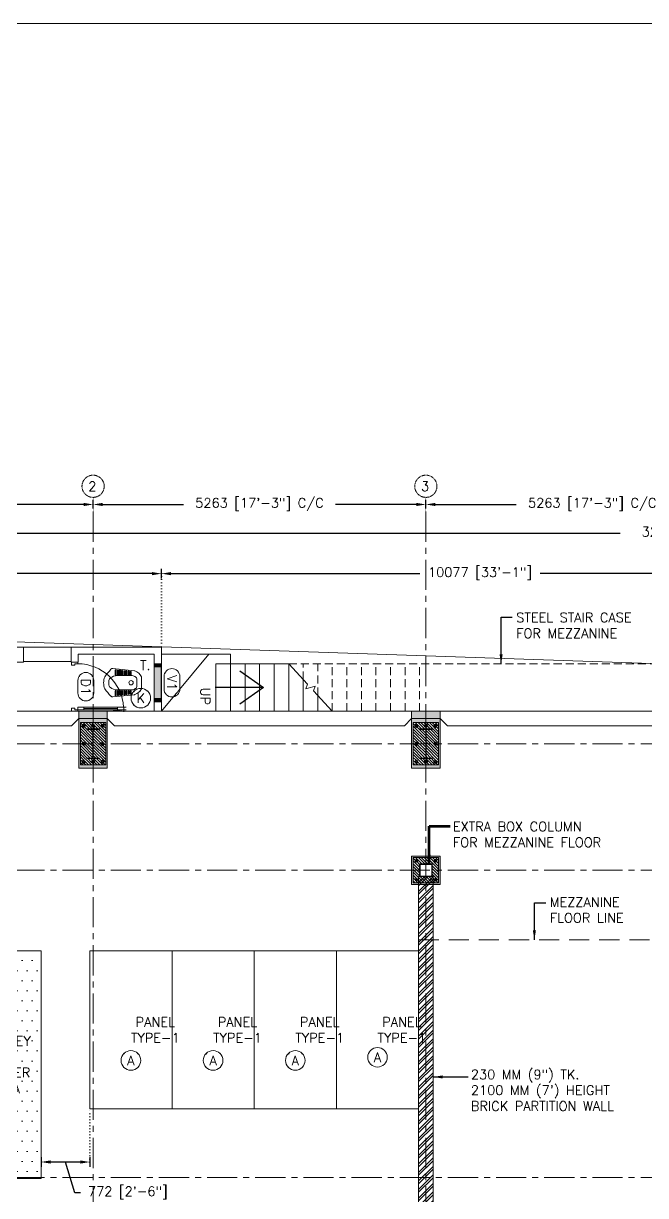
# Model space of a CAD drawing. Header units: millimetres. Extents: x 5227 to 261376, y 53707 to 123566.
# Drawn here: x 60586 to 70425, y 105029 to 123566 of the extents above; entities that cross this region are included whole.
import ezdxf

# ---------------------------------------------------------------- set-up
doc = ezdxf.new("R2010")
doc.units = ezdxf.units.MM
doc.header["$PDMODE"] = 35
doc.header["$PDSIZE"] = -10
for name, pattern in [('CENTERX2', [101.6, 63.5, -12.7, 12.7, -12.7]), ('DOT', [6.35, 0, -6.35]), ('HIDDEN', [9.525, 6.35, -3.175])]:
    doc.linetypes.add(name, pattern=pattern)
doc.layers.get('0').update_dxf_attribs({"lineweight": 0})
doc.layers.get('Defpoints').update_dxf_attribs({"lineweight": 0})
for name, color, linetype, lineweight in [('NETMANH', 44, 'Continuous', 0), ('PV_COLUMN_LINE', 4, 'Continuous', 0), ('PV_DIMENTION_MAIN_ROMAND', 7, 'Continuous', 0), ('PV_DIMENTION_SECOND_ROMANS', 7, 'Continuous', 0), ('PV_DOTED LINE', 252, 'DOT', 0), ('PV_EXTRA_LINE', 252, 'Continuous', 0), ('PV_GRID MARKING', 252, 'Continuous', 0), ('PV_MARKING_ARROW', 7, 'Continuous', 0), ('PV_MASONRY', 10, 'Continuous', 0), ('PV_SLAB_LINE', 30, 'Continuous', 0), ('PV_STEEL LINE', 7, 'Continuous', 0), ('PV_STEEL_BOX&PIPE_SECTION', 6, 'Continuous', 0), ('PV_STEEL_I SECTION', 5, 'Continuous', 0), ('PV_STEEL_PLATE', 4, 'Continuous', 0), ('PV_TEXT_ROMAND', 1, 'Continuous', 0), ('PV_TEXT_ROMANS', 7, 'Continuous', 0)]:
    doc.layers.add(name, color=color, linetype=linetype, lineweight=lineweight)
doc.layers.add('PV_GRID_LINE', color=252, linetype='CENTERX2', lineweight=0, transparency=0.5)
doc.layers.add('PV_HATCH', color=252, linetype='Continuous', lineweight=0, transparency=0.5)
doc.styles.add('PV_ROMAND', font='romand.shx')
doc.styles.add('PV_ROMANS', font='romans.shx')
doc.dimstyles.new('PV_1-75_MM', dxfattribs={"dimscale": 75, "dimtxt": 2, "dimasz": 2, "dimexe": 1, "dimexo": 0.625, "dimtad": 0, "dimdec": 0, "dimdsep": 46, "dimtxsty": 'PV_ROMAND', "dimcen": 2.5, "dimadec": 0, "dimazin": 0, "dimtfac": 1, "dimtdec": 0, "dimtmove": 1, "dimatfit": 2, "dimfxl": 1, "dimfxlon": 1, "dimarcsym": 0})
doc.dimstyles.new('PV_1-75_MM_FOOT', dxfattribs={"dimscale": 75, "dimtxt": 2, "dimasz": 2, "dimexe": 1, "dimexo": 0.625, "dimtad": 0, "dimdec": 0, "dimdsep": 46, "dimtxsty": 'PV_ROMAND', "dimcen": 2.5, "dimadec": 0, "dimazin": 0, "dimtfac": 1, "dimtdec": 0, "dimtmove": 1, "dimatfit": 2, "dimfxl": 1, "dimfxlon": 1, "dimarcsym": 0})
pattern_1 = [(0, (-125.03, 0), (100, 100), [30, -70]), (0, (-125.03, 5), (100, 100), [30, -70]), (0, (-120.03, 15), (100, 100), [20, -80]), (0, (-115.03, 25), (100, 100), [15, -85]), (0, (-115.03, 35), (100, 100), [10, -90]), (0, (-140.03, 45), (100, 100), [5, -25, 5, -65]), (0, (-125.03, 50), (100, 100), [5, -40, 15, -40]), (0, (-105.03, 55), (100, 100), [5, -5, 5, -85]), (0, (-110.03, 60), (100, 100), [5, -95]), (0, (-115.03, 70), (100, 100), [15, -85]), (0, (-115.03, 80), (100, 100), [20, -80]), (0, (-120.03, 90), (100, 100), [25, -30, 5, -40]), (90, (-160.03, 30), (-100, 100), [5, -10, 25, -60]), (90, (-155.03, 40), (-100, 100), [5, -5, 15, -75]), (90, (-150.03, 80), (-100, 100), [10, -90]), (90, (-145.03, 40), (-100, 100), [20, -30, 5, -45]), (90, (-140.03, 95), (-100, 100), [5, -95]), (90, (-135.03, 45), (-100, 100), [15, -85]), (90, (-125.03, 50), (-100, 100), [10, -90]), (90, (-115.03, 50), (-100, 100), [5, -15, 15, -65]), (90, (-110.03, 55), (-100, 100), [5, -95]), (90, (-105.03, 35), (-100, 100), [14, -86]), (90, (-100.03, 15), (-100, 100), [10, -90]), (90, (-90.03, 55), (-100, 100), [5, -95]), (90, (-80.03, 50), (-100, 100), [15, -85]), (90, (-70.03, 50), (-100, 100), [15, -85]), (45, (-85.03, 10), (1e-14, 100), [7.071, -7.071, 7.071, -120.208356]), (45, (-105.03, 35), (1e-14, 100), [14.142, -127.279356]), (45, (-145.03, 85), (1e-14, 100), [14.142, -127.279356]), (45, (-125.03, 60), (1e-14, 100), [14.142, -127.279356]), (45, (-120.03, 40), (1e-14, 100), [14.142, -127.279356]), (45, (-90.03, 20), (1e-14, 100), [14.142, -127.279356]), (45, (-100.03, 25), (1e-14, 100), [21.2132, -120.208156]), (45, (-130.03, 70), (1e-14, 100), [7.071, -134.350356]), (45, (-135.03, 80), (1e-14, 100), [7.071, -134.350356]), (45, (-95.03, 80), (1e-14, 100), [7.071, -134.350356]), (45, (-135.03, 30), (1e-14, 100), [7.071, -134.350356]), (45, (-80.03, 65), (1e-14, 100), [7.071, -134.350356]), (45, (-115.03, 55), (1e-14, 100), [7.071, -134.350356]), (45, (-105.03, 65), (1e-14, 100), [7.071, -134.350356]), (135, (-110.03, 45), (-100, 1e-14), [7.071, -7.071, 21.2132, -106.066156]), (135, (-95.03, 45), (-100, 1e-14), [7.071, -134.350356]), (135, (-95.03, 10), (-100, 1e-14), [7.071, -134.350356]), (135, (-115.03, 35), (-100, 1e-14), [7.071, -134.350356]), (135, (-100.03, 55), (-100, 1e-14), [7.071, -134.350356]), (135, (-125.03, 30), (-100, 1e-14), [7.071, -134.350356]), (135, (-85.03, 30), (-100, 1e-14), [7.071, -134.350356]), (135, (-155.03, 0), (-100, 1e-14), [7.071, -134.350356]), (135, (-150.03, 5), (-100, 1e-14), [14.142, -127.279356]), (135, (-145.03, 10), (-100, 1e-14), [14.142, -127.279356]), (135, (-135.03, 10), (-100, 1e-14), [14.142, -127.279356]), (135, (-130.03, 20), (-100, 1e-14), [14.142, -127.279356]), (135, (-90.03, 60), (-100, 1e-14), [14.142, -127.279356]), (135, (-70.03, 10), (-100, 1e-14), [14.142, -127.279356]), (135, (-65.03, 90), (-100, 1e-14), [14.142, -127.279356]), (135, (-65.03, 80), (-100, 1e-14), [14.142, -127.279356]), (135, (-75.03, 75), (-100, 1e-14), [14.142, -127.279356]), (135, (-145.03, 75), (-100, 1e-14), [21.2132, -120.208156]), (135, (-80.03, 65), (-100, 1e-14), [21.2132, -120.208156]), (26.565051, (-135.033, 95), (100, 4e-08), [11.18, -212.426798]), (26.565051, (-135.033, 45), (100, 4e-08), [11.18, -212.426798]), (26.565051, (-125.033, 75), (100, 4e-08), [11.18, -212.426798]), (26.565051, (-95.033, 5), (100, 4e-08), [11.18, -212.426798]), (26.565051, (-100.033, 15), (100, 4e-08), [11.18, -212.426798]), (26.565051, (-130.033, 35), (100, 4e-08), [11.18, -212.426798]), (26.565051, (-130.033, 85), (100, 4e-08), [11.18, -212.426798]), (26.565051, (-100.033, 55), (100, 4e-08), [22.36, -201.246798]), (63.434949, (-100.033, 70), (5e-09, 100), [11.18, -212.426798]), (63.434949, (-85.033, 40), (5e-09, 100), [11.18, -212.426798]), (63.434949, (-135.033, 60), (5e-09, 100), [11.18, -212.426798]), (63.434949, (-155.033, 65), (5e-09, 100), [11.18, -212.426798]), (63.434949, (-95.033, 45), (5e-09, 100), [11.18, -212.426798]), (63.434949, (-105.033, 45), (5e-09, 100), [11.18, -212.426798]), (63.434949, (-145.033, 60), (5e-09, 100), [22.36, -201.246798]), (63.434949, (-70.033, 25), (5e-09, 100), [22.36, -201.246798]), (63.434949, (-80.033, 30), (5e-09, 100), [22.36, -201.246798]), (116.565051, (-160.033, 15), (-4e-08, 100), [11.18, -212.426798]), (116.565051, (-160.033, 70), (-4e-08, 100), [11.18, -212.426798]), (116.565051, (-140.033, 0), (-4e-08, 100), [11.18, -212.426798]), (116.565051, (-150.033, 90), (-4e-08, 100), [11.18, -212.426798]), (116.565051, (-140.033, 30), (-4e-08, 100), [11.18, -212.426798]), (116.565051, (-120.033, 40), (-4e-08, 100), [11.18, -212.426798]), (116.565051, (-110.033, 60), (-4e-08, 100), [11.18, -212.426798]), (116.565051, (-155.033, 20), (3.2e-05, 100.000016), [11.18, -212.426798]), (116.565051, (-130.033, 35), (-4e-08, 100), [11.18, -212.426798]), (116.565051, (-100.033, 25), (-4e-08, 100), [11.18, -212.426798]), (116.565051, (-90.033, 35), (-4e-08, 100), [11.18, -212.426798]), (116.565051, (-70.033, 65), (-4e-08, 100), [11.18, -212.426798]), (116.565051, (-145.033, 95), (-4e-08, 100), [11.18, -212.426798]), (116.565051, (-160.033, 90), (-4e-08, 100), [22.36, -201.246798]), (116.565051, (-145.033, 20), (-4e-08, 100), [22.36, -201.246798]), (153.434949, (-160.033, 5), (-100, 5e-09), [11.18, -212.426798]), (153.434949, (-75.033, 0), (-100, 5e-09), [11.18, -212.426798]), (153.434949, (-80.033, 50), (-100, 5e-09), [11.18, -212.426798]), (153.434949, (-120.033, 15), (-100, 5e-09), [11.18, -212.426798]), (153.434949, (-125.033, 5), (-100, 5e-09), [11.18, -212.426798]), (153.434949, (-115.033, 25), (-100, 5e-09), [11.18, -212.426798]), (153.434949, (-85.033, 85), (-100, 5e-09), [11.18, -212.426798]), (153.434949, (-75.033, 90), (-100, 5e-09), [22.36, -201.246798])]

# ---------------------------------------------------------------- blocks, each defined once
blk = doc.blocks.new('PANEL TYPE-1 BLOCK')
at = {"color": 252}
blk.add_lwpolyline([(142191, 110236), (143491, 110236), (143491, 112736), (142191, 112736)], close=True, dxfattribs=at)
at = {"layer": 'PV_TEXT_ROMANS', "insert": (142841, 111686), "char_height": 150, "attachment_point": 1, "style": 'PV_ROMANS'}
blk.add_mtext('\\pxr0.05385,qc;PANEL \\PTYPE-1', dxfattribs=at)
blk = doc.blocks.new('*U750')
at = {"color": 7}
blk.add_circle((0, 234), 234, dxfattribs=at)
at = {"layer": 'PV_EXTRA_LINE', "linetype": 'CENTERX2', "ltscale": 10}
blk.add_line((0, -300), (0, -33709), dxfattribs=at)
at = {"layer": 'PV_GRID MARKING', "color": 7, "const_width": 10}
blk.add_lwpolyline([(0, 0), (0, -300)], dxfattribs=at)
at = {"layer": 'PV_TEXT_ROMANS', "color": 7, "style": 'PV_ROMANS'}
blk.add_attdef('1', (-101, 132), '', height=200, dxfattribs=at)
blk = doc.blocks.new('*U751')
at = {"color": 7}
blk.add_circle((0, 234), 234, dxfattribs=at)
at = {"layer": 'PV_EXTRA_LINE', "linetype": 'CENTERX2', "ltscale": 10}
blk.add_line((0, -300), (0, -33709), dxfattribs=at)
at = {"layer": 'PV_GRID MARKING', "color": 7, "const_width": 10}
blk.add_lwpolyline([(0, 0), (0, -300)], dxfattribs=at)
at = {"layer": 'PV_TEXT_ROMANS', "color": 7, "style": 'PV_ROMANS'}
blk.add_attdef('1', (-101, 132), '', height=200, dxfattribs=at)
blk = doc.blocks.new('*U322')
at = {"layer": 'PV_EXTRA_LINE', "linetype": 'CENTERX2', "ltscale": 10}
blk.add_line((0, -300), (0, -47023), dxfattribs=at)
at = {"layer": 'PV_TEXT_ROMANS', "color": 7, "style": 'PV_ROMANS'}
blk.add_attdef('1', (-80, 132), '', height=200, dxfattribs=at)
blk = doc.blocks.new('*D779')
at = {"layer": 'Defpoints', "color": 0, "transparency": 16777216}
for p in [(61687, 115958), (56424, 115846), (61687, 115846)]:
    blk.add_point(p, dxfattribs=at)
at = {"layer": 'PV_DIMENTION_SECOND_ROMANS', "color": 0, "lineweight": -2, "transparency": 16777216}
for p, q in [((56424, 115892), (56424, 116033)), ((56574, 115958), (57855, 115958)), ((61537, 115958), (60256, 115958)), ((61687, 115892), (61687, 116033))]:
    blk.add_line(p, q, dxfattribs=at)
at = {"layer": 'PV_DIMENTION_SECOND_ROMANS', "color": 0, "transparency": 16777216}
for points in [[(56574, 115983), (56574, 115933), (56424, 115958)], [(61537, 115933), (61537, 115983), (61687, 115958)]]:
    blk.add_solid(points, dxfattribs=at)
at = {"layer": 'PV_DIMENTION_SECOND_ROMANS', "color": 0, "transparency": 16777216, "insert": (59055, 115958), "char_height": 150, "attachment_point": 5, "style": 'PV_ROMAND'}
blk.add_mtext('5263 [17\'-3"] C/C', dxfattribs=at)
blk = doc.blocks.new('*D780')
at = {"layer": 'Defpoints', "color": 0, "transparency": 16777216}
for p in [(66950, 115958), (61687, 115846), (66950, 115846)]:
    blk.add_point(p, dxfattribs=at)
at = {"layer": 'PV_DIMENTION_SECOND_ROMANS', "color": 0, "lineweight": -2, "transparency": 16777216}
for p, q in [((61687, 115892), (61687, 116033)), ((61837, 115958), (63118, 115958)), ((66800, 115958), (65519, 115958)), ((66950, 115892), (66950, 116033))]:
    blk.add_line(p, q, dxfattribs=at)
at = {"layer": 'PV_DIMENTION_SECOND_ROMANS', "color": 0, "transparency": 16777216}
for points in [[(61837, 115983), (61837, 115933), (61687, 115958)], [(66800, 115933), (66800, 115983), (66950, 115958)]]:
    blk.add_solid(points, dxfattribs=at)
at = {"layer": 'PV_DIMENTION_SECOND_ROMANS', "color": 0, "transparency": 16777216, "insert": (64319, 115958), "char_height": 150, "attachment_point": 5, "style": 'PV_ROMAND'}
blk.add_mtext('5263 [17\'-3"] C/C', dxfattribs=at)
blk = doc.blocks.new('*D781')
at = {"layer": 'Defpoints', "color": 0, "transparency": 16777216}
for p in [(72214, 115958), (66950, 115846), (72214, 115846)]:
    blk.add_point(p, dxfattribs=at)
at = {"layer": 'PV_DIMENTION_SECOND_ROMANS', "color": 0, "lineweight": -2, "transparency": 16777216}
for p, q in [((66950, 115892), (66950, 116033)), ((67100, 115958), (68381, 115958)), ((72064, 115958), (70782, 115958)), ((72214, 115892), (72214, 116033))]:
    blk.add_line(p, q, dxfattribs=at)
at = {"layer": 'PV_DIMENTION_SECOND_ROMANS', "color": 0, "transparency": 16777216}
for points in [[(67100, 115983), (67100, 115933), (66950, 115958)], [(72064, 115933), (72064, 115983), (72214, 115958)]]:
    blk.add_solid(points, dxfattribs=at)
at = {"layer": 'PV_DIMENTION_SECOND_ROMANS', "color": 0, "transparency": 16777216, "insert": (69582, 115958), "char_height": 150, "attachment_point": 5, "style": 'PV_ROMAND'}
blk.add_mtext('5263 [17\'-3"] C/C', dxfattribs=at)
blk = doc.blocks.new('*D785')
at = {"layer": 'Defpoints', "color": 0, "transparency": 16777216}
for p in [(62769, 114864), (56064, 113704), (62769, 113704)]:
    blk.add_point(p, dxfattribs=at)
at = {"layer": 'PV_DIMENTION_SECOND_ROMANS', "color": 0, "lineweight": -2, "transparency": 16777216}
for p, q in [((56064, 114789), (56064, 114939)), ((62769, 114789), (62769, 114939)), ((56214, 114864), (58666, 114864)), ((62619, 114864), (60167, 114864))]:
    blk.add_line(p, q, dxfattribs=at)
at = {"layer": 'PV_DIMENTION_SECOND_ROMANS', "color": 0, "transparency": 16777216}
for points in [[(56214, 114889), (56214, 114839), (56064, 114864)], [(62619, 114839), (62619, 114889), (62769, 114864)]]:
    blk.add_solid(points, dxfattribs=at)
at = {"layer": 'PV_DIMENTION_SECOND_ROMANS', "color": 0, "transparency": 16777216, "insert": (59416, 114864), "char_height": 150, "attachment_point": 5, "style": 'PV_ROMAND'}
blk.add_mtext("6705 [22']\\PTOILET AREA", dxfattribs=at)
blk = doc.blocks.new('*D786')
at = {"layer": 'Defpoints', "color": 0, "transparency": 16777216}
for p in [(72845, 114864), (62769, 113704), (72845, 112689)]:
    blk.add_point(p, dxfattribs=at)
at = {"layer": 'PV_DIMENTION_SECOND_ROMANS', "color": 0, "lineweight": -2, "transparency": 16777216}
for p, q in [((62769, 114789), (62769, 114939)), ((72845, 114789), (72845, 114939)), ((62919, 114864), (66856, 114864)), ((72695, 114864), (68757, 114864))]:
    blk.add_line(p, q, dxfattribs=at)
at = {"layer": 'PV_DIMENTION_SECOND_ROMANS', "color": 0, "transparency": 16777216}
for points in [[(62919, 114889), (62919, 114839), (62769, 114864)], [(72695, 114839), (72695, 114889), (72845, 114864)]]:
    blk.add_solid(points, dxfattribs=at)
at = {"layer": 'PV_DIMENTION_SECOND_ROMANS', "color": 0, "transparency": 16777216, "insert": (67807, 114864), "char_height": 150, "attachment_point": 5, "style": 'PV_ROMAND'}
blk.add_mtext('10077 [33\'-1"]', dxfattribs=at)
blk = doc.blocks.new('*D788')
at = {"layer": 'Defpoints', "color": 0, "transparency": 16777216}
for p in [(88364, 115502), (56064, 112689), (88364, 112689)]:
    blk.add_point(p, dxfattribs=at)
at = {"layer": 'PV_DIMENTION_SECOND_ROMANS', "color": 0, "lineweight": -2, "transparency": 16777216}
for p, q in [((56064, 115427), (56064, 115577)), ((56214, 115502), (70024, 115502)), ((88214, 115502), (74403, 115502)), ((88364, 115427), (88364, 115577))]:
    blk.add_line(p, q, dxfattribs=at)
at = {"layer": 'PV_DIMENTION_SECOND_ROMANS', "color": 0, "transparency": 16777216}
for points in [[(56214, 115527), (56214, 115477), (56064, 115502)], [(88214, 115477), (88214, 115527), (88364, 115502)]]:
    blk.add_solid(points, dxfattribs=at)
at = {"layer": 'PV_DIMENTION_SECOND_ROMANS', "color": 0, "transparency": 16777216, "insert": (72214, 115502), "char_height": 150, "attachment_point": 5, "style": 'PV_ROMAND'}
blk.add_mtext("32300 [106'] OUT TO OUT BUILDING", dxfattribs=at)
blk = doc.blocks.new('*U325')
at = {"layer": 'PV_EXTRA_LINE', "linetype": 'CENTERX2', "ltscale": 10}
blk.add_line((0, -300), (0, -47023), dxfattribs=at)
at = {"layer": 'PV_TEXT_ROMANS', "color": 7, "style": 'PV_ROMANS'}
blk.add_attdef('1', (-80, 132), '', height=200, dxfattribs=at)
blk = doc.blocks.new('*D795')
at = {"layer": 'Defpoints', "color": 0, "transparency": 16777216}
for p in [(60864, 106399), (61635, 106399), (60864, 105559)]:
    blk.add_point(p, dxfattribs=at)
at = {"layer": 'PV_DIMENTION_SECOND_ROMANS', "color": 0, "lineweight": -2, "transparency": 16777216}
for p, q in [((60864, 105634), (60864, 105484)), ((61485, 105559), (61014, 105559)), ((61396, 105071), (61249, 105559)), ((61635, 105634), (61635, 105484)), ((61490, 105071), (61396, 105071))]:
    blk.add_line(p, q, dxfattribs=at)
at = {"layer": 'PV_DIMENTION_SECOND_ROMANS', "color": 0, "transparency": 16777216}
for points in [[(61014, 105584), (61014, 105534), (60864, 105559)], [(61485, 105534), (61485, 105584), (61635, 105559)]]:
    blk.add_solid(points, dxfattribs=at)
at = {"layer": 'PV_DIMENTION_SECOND_ROMANS', "color": 0, "transparency": 16777216, "insert": (62237, 105071), "char_height": 150, "attachment_point": 5, "style": 'PV_ROMAND'}
blk.add_mtext('772 [2\'-6"]', dxfattribs=at)
blk = doc.blocks.new('*U353')
at = {"layer": 'PV_EXTRA_LINE', "linetype": 'CENTERX2', "ltscale": 10}
blk.add_line((0, -300), (0, -40288), dxfattribs=at)
at = {"layer": 'PV_TEXT_ROMANS', "color": 7, "style": 'PV_ROMANS'}
blk.add_attdef('1', (-80, 132), '', height=200, dxfattribs=at)
blk = doc.blocks.new('G$C8B689587')
at = {"color": 0}
blk.add_lwpolyline([(-18, -10), (0, -21), (18, -10), (18, 10), (0, 21), (-18, 10)], close=True, dxfattribs=at)
for radius in [25, 12]:
    blk.add_circle((0, 0), radius, dxfattribs=at)
at = {"color": 8}
blk.add_circle((0, 0), 18, dxfattribs=at)
blk.add_arc((0, 0), 10.7, 260.6127, 197.7322, dxfattribs=at)
blk = doc.blocks.new('TYP. BASE PLATE2')
at = {"layer": 'PV_HATCH'}
h = blk.add_hatch(dxfattribs=at)
h.set_pattern_fill('ANSI31', color=252, scale=10)
h.paths.add_polyline_path([(21464, 21026), (21464, 20356), (21864, 20356), (21864, 21026)])
h.paths.add_polyline_path([(21839, 20976, 1), (21789, 20976, 1)], flags=16)
h.paths.add_polyline_path([(21689, 20976, 1), (21639, 20976, 1)], flags=16)
h.paths.add_polyline_path([(21539, 20976, 1), (21489, 20976, 1)], flags=16)
h.paths.add_polyline_path([(21539, 20691, 1), (21489, 20691, 1)], flags=16)
h.paths.add_polyline_path([(21839, 20691, 1), (21789, 20691, 1)], flags=16)
h.paths.add_polyline_path([(21839, 20406, 1), (21789, 20406, 1)], flags=16)
h.paths.add_polyline_path([(21689, 20406, 1), (21639, 20406, 1)], flags=16)
h.paths.add_polyline_path([(21539, 20406, 1), (21489, 20406, 1)], flags=16)
h.paths.add_polyline_path([(21564, 20916), (21564, 20926), (21764, 20926), (21764, 20916), (21667, 20916), (21667, 20466), (21764, 20466), (21764, 20456), (21564, 20456), (21564, 20466), (21662, 20466), (21662, 20916)], flags=16)
h.paths.add_polyline_path([(21805, 20961), (21796, 20966), (21796, 20976), (21796, 20987), (21805, 20992), (21814, 20997), (21823, 20992), (21832, 20987), (21832, 20976), (21832, 20966), (21823, 20961), (21814, 20955)], flags=0)
h.paths.add_polyline_path([(21655, 20961), (21646, 20966), (21646, 20976), (21646, 20987), (21655, 20992), (21664, 20997), (21673, 20992), (21682, 20987), (21682, 20976), (21682, 20966), (21673, 20961), (21664, 20955)], flags=0)
h.paths.add_polyline_path([(21505, 20961), (21496, 20966), (21496, 20976), (21496, 20987), (21505, 20992), (21514, 20997), (21523, 20992), (21532, 20987), (21532, 20976), (21532, 20966), (21523, 20961), (21514, 20955)], flags=0)
h.paths.add_polyline_path([(21505, 20676), (21496, 20681), (21496, 20691), (21496, 20702), (21505, 20707), (21514, 20712), (21523, 20707), (21532, 20702), (21532, 20691), (21532, 20681), (21523, 20676), (21514, 20670)], flags=0)
h.paths.add_polyline_path([(21805, 20676), (21796, 20681), (21796, 20691), (21796, 20702), (21805, 20707), (21814, 20712), (21823, 20707), (21832, 20702), (21832, 20691), (21832, 20681), (21823, 20676), (21814, 20670)], flags=0)
h.paths.add_polyline_path([(21805, 20391), (21796, 20396), (21796, 20406), (21796, 20417), (21805, 20422), (21814, 20427), (21823, 20422), (21832, 20417), (21832, 20406), (21832, 20396), (21823, 20391), (21814, 20385)], flags=0)
h.paths.add_polyline_path([(21655, 20391), (21646, 20396), (21646, 20406), (21646, 20417), (21655, 20422), (21664, 20427), (21673, 20422), (21682, 20417), (21682, 20406), (21682, 20396), (21673, 20391), (21664, 20385)], flags=0)
h.paths.add_polyline_path([(21505, 20391), (21496, 20396), (21496, 20406), (21496, 20417), (21505, 20422), (21514, 20427), (21523, 20422), (21532, 20417), (21532, 20406), (21532, 20396), (21523, 20391), (21514, 20385)], flags=0)
at = {"layer": 'PV_STEEL_I SECTION'}
for points in [[(21564, 20926), (21764, 20926), (21764, 20916), (21564, 20916)], [(21662, 20916), (21667, 20916), (21667, 20466), (21662, 20466)], [(21564, 20456), (21764, 20456), (21764, 20466), (21564, 20466)]]:
    blk.add_lwpolyline(points, close=True, dxfattribs=at)
at = {"layer": 'PV_STEEL_PLATE'}
blk.add_lwpolyline([(21464, 21026), (21864, 21026), (21864, 20356), (21464, 20356)], close=True, dxfattribs=at)
for p in [(21514, 20976), (21664, 20976), (21814, 20976), (21514, 20691), (21814, 20691), (21514, 20406), (21664, 20406), (21814, 20406)]:
    blk.add_blockref('G$C8B689587', p)
blk = doc.blocks.new('195TH21M6M')
at = {"layer": 'PV_HATCH'}
h = blk.add_hatch(color=252, dxfattribs=at)
h.dxf.hatch_style = 1
h.paths.add_polyline_path([(21439, 21436), (21439, 20536), (21889, 20536), (21889, 21436)])
h.paths.add_polyline_path([(21864, 21256), (21864, 20586), (21464, 20586), (21464, 21256)], flags=16)
h.paths.add_polyline_path([(21539, 20636, 1), (21489, 20636, 1)], flags=0)
h.paths.add_polyline_path([(21505, 20621), (21496, 20626), (21496, 20636), (21496, 20647), (21505, 20652), (21514, 20657), (21523, 20652), (21532, 20647), (21532, 20636), (21532, 20626), (21523, 20621), (21514, 20615)], flags=0)
h.paths.add_polyline_path([(21689, 20636, 1), (21639, 20636, 1)], flags=0)
h.paths.add_polyline_path([(21655, 20621), (21646, 20626), (21646, 20636), (21646, 20647), (21655, 20652), (21664, 20657), (21673, 20652), (21682, 20647), (21682, 20636), (21682, 20626), (21673, 20621), (21664, 20615)], flags=0)
h.paths.add_polyline_path([(21839, 20636, 1), (21789, 20636, 1)], flags=0)
h.paths.add_polyline_path([(21805, 20621), (21796, 20626), (21796, 20636), (21796, 20647), (21805, 20652), (21814, 20657), (21823, 20652), (21832, 20647), (21832, 20636), (21832, 20626), (21823, 20621), (21814, 20615)], flags=0)
h.paths.add_polyline_path([(21839, 20921, 1), (21789, 20921, 1)], flags=0)
h.paths.add_polyline_path([(21805, 20906), (21796, 20911), (21796, 20921), (21796, 20932), (21805, 20937), (21814, 20942), (21823, 20937), (21832, 20932), (21832, 20921), (21832, 20911), (21823, 20906), (21814, 20900)], flags=0)
h.paths.add_polyline_path([(21539, 20921, 1), (21489, 20921, 1)], flags=0)
h.paths.add_polyline_path([(21505, 20906), (21496, 20911), (21496, 20921), (21496, 20932), (21505, 20937), (21514, 20942), (21523, 20937), (21532, 20932), (21532, 20921), (21532, 20911), (21523, 20906), (21514, 20900)], flags=0)
h.paths.add_polyline_path([(21539, 21206, 1), (21489, 21206, 1)], flags=0)
h.paths.add_polyline_path([(21505, 21191), (21496, 21196), (21496, 21206), (21496, 21217), (21505, 21222), (21514, 21227), (21523, 21222), (21532, 21217), (21532, 21206), (21532, 21196), (21523, 21191), (21514, 21185)], flags=0)
h.paths.add_polyline_path([(21689, 21206, 1), (21639, 21206, 1)], flags=0)
h.paths.add_polyline_path([(21655, 21191), (21646, 21196), (21646, 21206), (21646, 21217), (21655, 21222), (21664, 21227), (21673, 21222), (21682, 21217), (21682, 21206), (21682, 21196), (21673, 21191), (21664, 21185)], flags=0)
h.paths.add_polyline_path([(21839, 21206, 1), (21789, 21206, 1)], flags=0)
h.paths.add_polyline_path([(21805, 21191), (21796, 21196), (21796, 21206), (21796, 21217), (21805, 21222), (21814, 21227), (21823, 21222), (21832, 21217), (21832, 21206), (21832, 21196), (21823, 21191), (21814, 21185)], flags=0)
h.paths.add_polyline_path([(21662, 20696), (21662, 21146), (21564, 21146), (21564, 21156), (21764, 21156), (21764, 21146), (21667, 21146), (21667, 20696), (21764, 20696), (21764, 20686), (21564, 20686), (21564, 20696)], flags=0)
at = {"layer": 'PV_COLUMN_LINE'}
blk.add_lwpolyline([(21439, 21436), (21889, 21436), (21889, 20536), (21439, 20536)], close=True, dxfattribs=at)
at = {"layer": 'PV_DIMENTION_SECOND_ROMANS'}
blk.add_blockref('TYP. BASE PLATE2', (0, 230), dxfattribs=at)
blk = doc.blocks.new('mb-di800')
blk.add_line((25, 850), (-8, 850))
for points in [[(25, 806), (3, 806), (3, 677)], [(25, 785), (8, 785), (8, 677), (3, 677)], [(25, 893), (25, 850)], [(25, 750), (65, 750), (65, 850), (25, 850), (25, 750)], [(65, 850), (65, 893)], [(65, 200), (65, 777)], [(25, 763), (25, 187)], [(65, 200), (25, 200), (25, 100), (65, 100), (65, 200)]]:
    blk.add_lwpolyline(points)
for points in [[(0, 0), (0, 100), (25, 100), (25, 50), (50, 50), (50, 0)], [(800, 0), (800, 100), (775, 100), (775, 50), (750, 50), (750, 0)]]:
    blk.add_lwpolyline(points, close=True)
at = {"layer": 'NETMANH', "linetype": 'Continuous'}
blk.add_line((45, 200), (45, 750), dxfattribs=at)
blk.add_arc((25, 100), 750, 0, 86.9428, dxfattribs=at)
blk = doc.blocks.new('SHS 200X8.0TK')
at = {"layer": 'PV_STEEL_BOX&PIPE_SECTION', "linetype": 'ByBlock'}
for points in [[(-84, 100), (84, 100, -0.414214), (100, 84), (100, -84, -0.414214), (84, -100), (-84, -100, -0.414214), (-100, -84), (-100, 84, -0.414214)], [(-84, 92), (84, 92, -0.414214), (92, 84), (92, -84, -0.414214), (84, -92), (-84, -92, -0.414214), (-92, -84), (-92, 84, -0.414214)]]:
    blk.add_lwpolyline(points, format="xyb", close=True, dxfattribs=at)
blk = doc.blocks.new('G$C6487827D')
at = {"layer": 'PV_HATCH'}
h = blk.add_hatch(dxfattribs=at)
h.set_pattern_fill('ANSI31', color=252, scale=10)
h.set_pattern_definition([(45, (-38601.992, 9018.797), (-22.45064, 22.45064), [])])
h.paths.add_polyline_path([(-200, 200), (-200, -200), (200, -200), (200, 200)])
h.paths.add_polyline_path([(171, 150, 1), (129, 150, 1)], flags=16)
h.paths.add_polyline_path([(-129, -150, 1), (-171, -150, 1)], flags=16)
h.paths.add_polyline_path([(171, -150, 1), (129, -150, 1)], flags=16)
h.paths.add_polyline_path([(-129, 150, 1), (-171, 150, 1)], flags=16)
h.paths.add_polyline_path([(84, 100, -0.414214), (100, 84), (100, -84, -0.414214), (84, -100), (-84, -100, -0.414214), (-100, -84), (-100, 84, -0.414214), (-84, 100)], flags=16)
h.paths.add_polyline_path([(157, 163), (165, 159), (165, 150), (165, 141), (157, 137), (150, 133), (143, 137), (135, 141), (135, 150), (135, 159), (143, 163), (150, 167)], flags=0)
h.paths.add_polyline_path([(-157, -163), (-165, -159), (-165, -150), (-165, -141), (-157, -137), (-150, -133), (-143, -137), (-135, -141), (-135, -150), (-135, -159), (-143, -163), (-150, -167)], flags=0)
h.paths.add_polyline_path([(165, -141), (165, -150), (165, -159), (157, -163), (150, -167), (143, -163), (135, -159), (135, -150), (135, -141), (143, -137), (150, -133), (157, -137)], flags=0)
h.paths.add_polyline_path([(-165, 141), (-165, 150), (-165, 159), (-157, 163), (-150, 167), (-143, 163), (-135, 159), (-135, 150), (-135, 141), (-143, 137), (-150, 133), (-157, 137)], flags=0)
h.paths.add_polyline_path([(84, 92, -0.414214), (92, 84), (92, -84, -0.414214), (84, -92), (-84, -92, -0.414214), (-92, -84), (-92, 84, -0.414214), (-84, 92)], flags=0)
at = {"layer": 'PV_STEEL_PLATE'}
blk.add_lwpolyline([(-200, 200), (200, 200), (200, -200), (-200, -200)], close=True, dxfattribs=at)
at = {"yscale": 0.8333333333333334, "zscale": 0.8333333333333334, "rotation": 180}
for p, xscale in [((-150, 150), -0.8333333333333334), ((150, 150), 0.8333333333333334)]:
    blk.add_blockref('G$C8B689587', p, dxfattribs=dict(at, xscale=xscale))
at = {"yscale": 0.8333333333333334, "zscale": 0.8333333333333334}
for p, xscale in [((-150, -150), 0.8333333333333334), ((150, -150), -0.8333333333333334)]:
    blk.add_blockref('G$C8B689587', p, dxfattribs=dict(at, xscale=xscale))
at = {"layer": 'PV_STEEL_BOX&PIPE_SECTION', "linetype": 'ByBlock'}
blk.add_blockref('SHS 200X8.0TK', (0, 0), dxfattribs=at)
blk = doc.blocks.new('G$C64E95DC7')
at = {"layer": 'PV_HATCH'}
h = blk.add_hatch(color=252, dxfattribs=at)
h.dxf.hatch_style = 1
h.paths.add_polyline_path([(-225, 225), (-225, -225), (225, -225), (225, 225)])
h.paths.add_polyline_path([(200, 200), (200, -200), (-200, -200), (-200, 200)], flags=16)
h.paths.add_polyline_path([(-129, -150, 1), (-171, -150, 1)], flags=0)
h.paths.add_polyline_path([(-157, -163), (-165, -159), (-165, -150), (-165, -141), (-157, -137), (-150, -133), (-143, -137), (-135, -141), (-135, -150), (-135, -159), (-143, -163), (-150, -167)], flags=0)
h.paths.add_polyline_path([(-129, 150, 1), (-171, 150, 1)], flags=0)
h.paths.add_polyline_path([(-165, 141), (-165, 150), (-165, 159), (-157, 163), (-150, 167), (-143, 163), (-135, 159), (-135, 150), (-135, 141), (-143, 137), (-150, 133), (-157, 137)], flags=0)
h.paths.add_polyline_path([(171, -150, 1), (129, -150, 1)], flags=0)
h.paths.add_polyline_path([(165, -141), (165, -150), (165, -159), (157, -163), (150, -167), (143, -163), (135, -159), (135, -150), (135, -141), (143, -137), (150, -133), (157, -137)], flags=0)
h.paths.add_polyline_path([(171, 150, 1), (129, 150, 1)], flags=0)
h.paths.add_polyline_path([(157, 163), (165, 159), (165, 150), (165, 141), (157, 137), (150, 133), (143, 137), (135, 141), (135, 150), (135, 159), (143, 163), (150, 167)], flags=0)
h.paths.add_polyline_path([(84, 100, -0.414214), (100, 84), (100, -84, -0.414214), (84, -100), (-84, -100, -0.414214), (-100, -84), (-100, 84, -0.414214), (-84, 100)], flags=0)
h.paths.add_polyline_path([(84, 92, -0.414214), (92, 84), (92, -84, -0.414214), (84, -92), (-84, -92, -0.414214), (-92, -84), (-92, 84, -0.414214), (-84, 92)], flags=0)
at = {"layer": 'PV_COLUMN_LINE'}
blk.add_lwpolyline([(-225, 225), (225, 225), (225, -225), (-225, -225)], close=True, dxfattribs=at)
at = {"layer": 'PV_DIMENTION_SECOND_ROMANS'}
blk.add_blockref('G$C6487827D', (0, 0), dxfattribs=at)
blk = doc.blocks.new('TROLLEY FOR POWDER AREA BLOCK')
at = {"layer": 'PV_HATCH'}
h = blk.add_hatch(dxfattribs=at)
h.set_pattern_fill('DOTS', color=252, scale=100)
h.paths.add_polyline_path([(83280, 107794), (83280, 104194), (85380, 104194), (85380, 107794)])
at = {"layer": 'PV_EXTRA_LINE', "color": 3, "ltscale": 50}
blk.add_lwpolyline([(83280, 107794), (85380, 107794), (85380, 104194), (83280, 104194)], close=True, dxfattribs=at)
at = {"layer": 'PV_TEXT_ROMANS', "insert": (84330, 106444), "char_height": 150, "attachment_point": 1, "style": 'PV_ROMANS'}
blk.add_mtext('\\pxr0.05385,qc;TROLLEY \\PFOR \\PPOWDER\\PAREA ', dxfattribs=at)
blk = doc.blocks.new('VENTILATION')
at = {"true_color": 0x00ccf5}
h = blk.add_hatch(color=140, dxfattribs=at)
h.dxf.hatch_style = 1
h.set_gradient(color1=(0, 204, 245), color2=(201, 211, 226), centered=1, name='CURVED')
h.paths.add_polyline_path([(322458, -41491, -0.184483), (322455, -41481), (322455, -41396, -0.414214), (322470, -41381), (321940, -41381, -0.414214), (321955, -41396), (321955, -41481, -0.184483), (321951, -41491)])
h = blk.add_hatch()
h.set_pattern_fill('ANSI31', color=252)
h.paths.add_polyline_path([(321940, -41496), (322470, -41496, -0.213422), (322458, -41491), (321951, -41491, -0.213422)])
at = {"layer": 'PV_HATCH', "true_color": 0x3b3b3b}
h = blk.add_hatch(dxfattribs=at)
h.set_pattern_fill('LOGEND', color=250, scale=100, angle=180, pattern_type=2)
h.set_pattern_definition(pattern_1)
h.paths.add_polyline_path([(321940, -41381, -0.414214), (321955, -41396), (321955, -41481, -0.414214), (321940, -41496), (321905, -41496), (321905, -41381)])
h = blk.add_hatch(dxfattribs=at)
h.set_pattern_fill('LOGEND', color=250, scale=100, pattern_type=2)
h.set_pattern_definition(pattern_1)
h.paths.add_polyline_path([(322470, -41381, 0.414214), (322455, -41396), (322455, -41481, 0.414214), (322470, -41496), (322505, -41496), (322505, -41381)])
at = {"color": 152}
for p, q in [((321940, -41381), (322470, -41381)), ((321940, -41496), (322470, -41496)), ((321951, -41491), (322458, -41491))]:
    blk.add_line(p, q, dxfattribs=at)
for p, q in [((321940, -41496), (321940, -41381)), ((322470, -41496), (322470, -41381))]:
    blk.add_line(p, q)
for points in [[(321905, -41381), (321940, -41381, -0.414214), (321955, -41396), (321955, -41481, -0.414214), (321940, -41496), (321905, -41496)], [(322505, -41381), (322470, -41381, 0.414214), (322455, -41396), (322455, -41481, 0.414214), (322470, -41496), (322505, -41496)]]:
    blk.add_lwpolyline(points, format="xyb", close=True)
blk = doc.blocks.new('OUTER PLOT LINE')
at = {"color": 5}
blk.add_lwpolyline([(15164, 22387), (47530, 21281), (47530, -610), (14315, -610), (15164, 22387)], dxfattribs=at)
blk = doc.blocks.new('A$C78EE208A')
for p, q in [((0.189, 0.489), (0.109, 0.489)), ((0.189, 0.489), (0.269, 0.489)), ((0, 0.107), (0.029, 0.393)), ((0.034, 0.31), (0.036, 0.322)), ((0.082, 0.322), (0.036, 0.322)), ((0.037, 0.339), (0.038, 0.352)), ((0.037, 0.339), (0.082, 0.339)), ((0.082, 0.352), (0.038, 0.352)), ((0.082, 0.339), (0.082, 0.352)), ((0.082, 0.31), (0.082, 0.322)), ((0.093, 0.148), (0.093, 0.364)), ((0.24, 0.426), (0.139, 0.426)), ((0.285, 0.148), (0.285, 0.364)), ((0.297, 0.352), (0.34, 0.352)), ((0.297, 0.339), (0.297, 0.352)), ((0.341, 0.339), (0.297, 0.339)), ((0.297, 0.322), (0.343, 0.322)), ((0.297, 0.31), (0.297, 0.322)), ((0.341, 0.339), (0.34, 0.352)), ((0.344, 0.31), (0.343, 0.322)), ((0.379, 0.107), (0.35, 0.393)), ((0.02, 0.168), (0.021, 0.18)), ((0.02, 0.168), (0.082, 0.168)), ((0.082, 0.18), (0.021, 0.18)), ((0.023, 0.195), (0.024, 0.208)), ((0.023, 0.195), (0.082, 0.195)), ((0.082, 0.208), (0.024, 0.208)), ((0.026, 0.224), (0.027, 0.237)), ((0.026, 0.224), (0.082, 0.224)), ((0.082, 0.237), (0.027, 0.237)), ((0.029, 0.253), (0.03, 0.266)), ((0.029, 0.253), (0.082, 0.253)), ((0.082, 0.266), (0.03, 0.266)), ((0.031, 0.282), (0.033, 0.295)), ((0.031, 0.282), (0.082, 0.282)), ((0.082, 0.295), (0.033, 0.295)), ((0.034, 0.31), (0.082, 0.31)), ((0.082, 0.282), (0.082, 0.295)), ((0.082, 0.253), (0.082, 0.266)), ((0.082, 0.224), (0.082, 0.237)), ((0.082, 0.195), (0.082, 0.208)), ((0.082, 0.168), (0.082, 0.18)), ((0.344, 0.31), (0.297, 0.31)), ((0.297, 0.295), (0.346, 0.295)), ((0.297, 0.282), (0.297, 0.295)), ((0.347, 0.282), (0.297, 0.282)), ((0.297, 0.253), (0.297, 0.266)), ((0.297, 0.266), (0.349, 0.266)), ((0.35, 0.253), (0.297, 0.253)), ((0.297, 0.237), (0.352, 0.237)), ((0.297, 0.224), (0.297, 0.237)), ((0.353, 0.224), (0.297, 0.224)), ((0.297, 0.195), (0.297, 0.208)), ((0.297, 0.208), (0.355, 0.208)), ((0.356, 0.195), (0.297, 0.195)), ((0.297, 0.18), (0.357, 0.18)), ((0.297, 0.168), (0.297, 0.18)), ((0.359, 0.168), (0.297, 0.168)), ((0.347, 0.282), (0.346, 0.295)), ((0.35, 0.253), (0.349, 0.266)), ((0.353, 0.224), (0.352, 0.237)), ((0.356, 0.195), (0.355, 0.208)), ((0.359, 0.168), (0.357, 0.18)), ((0.017, 0.138), (0.018, 0.151)), ((0.017, 0.138), (0.082, 0.138)), ((0.082, 0.151), (0.018, 0.151)), ((0.082, 0.138), (0.082, 0.151)), ((0.22, 0.054), (0.158, 0.054)), ((0.297, 0.151), (0.36, 0.151)), ((0.297, 0.138), (0.297, 0.151)), ((0.362, 0.138), (0.297, 0.138)), ((0.362, 0.138), (0.36, 0.151))]:
    blk.add_line(p, q)
blk.add_circle((0.19, 0.35), 0.029)
for centre, radius, start, end in [((0.183, 0.344), 0.162, 116.9171, 159.7262), ((0.196, 0.344), 0.162, 20.2738, 63.0829), ((0.059, 0.39), 0.03, 159.7262, 174.2822), ((0.139, 0.396), 0.03, 90, 151.2906), ((0.24, 0.396), 0.03, 28.7094, 90), ((0.32, 0.39), 0.03, 5.7178, 20.2738), ((0.03, 0.104), 0.03, 174.2822, 226.1199), ((0.573, 0.668), 0.813, 226.1199, 235.2459), ((0.123, 0.148), 0.03, 180, 197.3278), ((0.158, 0.084), 0.03, 224.968, 270), ((0.22, 0.084), 0.03, 270, 315.032), ((-0.482, 1.013), 1.261, 306.56, 312.4215), ((0.255, 0.148), 0.03, 342.6722, 0), ((0.27, 0.146), 0.015, 343.1769, 0), ((0.349, 0.104), 0.03, 312.4215, 5.7178), ((0.189, 0.194), 0.21, 247.5891, 292.4109)]:
    blk.add_arc(centre, radius, start, end)
for centre, major_axis, start_param, end_param in [((0.189, 0.269), (0, -0.2), 3.924701, 4.218286), ((0.189, 0.269), (0, -0.2), 2.0649, 2.358485), ((0.189, 0.238), (0, 0.2), 8.373761, 8.925162), ((0.189, 0.238), (0, 0.2), 9.924394, 10.475795)]:
    blk.add_ellipse(centre, major_axis=major_axis, ratio=0.545194, start_param=start_param, end_param=end_param)

msp = doc.modelspace()

# ---------------------------------------------------------------- hatches: boundary and pattern name
at = {"layer": 'PV_HATCH'}
h = msp.add_hatch(dxfattribs=at)
h.set_pattern_fill('ANSI32', color=252, scale=10)
h.set_pattern_definition([(45, (-11752.51, -4e-10), (-67.35192, 67.35192), []), (45, (-11707.61, -4e-10), (-67.35192, 67.35192), [])])
h.paths.add_polyline_path([(66835.3, 110073.5), (67065.3, 110073.5), (67065.3, 91688.5), (66835.3, 91688.5)])

# ---------------------------------------------------------------- linework, layer by layer
msp.add_lwpolyline([(64780.3, 113438.5), (65077.9, 113115), (65050.6, 113041.7), (65199.9, 113085.4), (65172.7, 113012), (65470.3, 112688.5)])
at = {"layer": 'PV_DIMENTION_SECOND_ROMANS', "color": 1}
msp.add_lwpolyline([(5226.8, 123565.8), (261375.8, 123565.8), (261375.8, 53707), (5226.8, 53707)], close=True, dxfattribs=at)
at = {"layer": 'PV_DOTED LINE', "ltscale": 7.5}
for p, q in [((62768.6, 114864.5), (62768.6, 113703.5)), ((61635.3, 105558.8), (61635.3, 106398.5))]:
    msp.add_line(p, q, dxfattribs=at)
at = {"layer": 'PV_MASONRY'}
for p, q in [((61338.6, 113703.5), (61338.6, 113463.5)), ((62768.6, 113703.5), (61338.6, 113703.5)), ((61338.6, 113463.5), (61453.6, 113463.5)), ((61453.6, 113463.5), (61453.6, 113588.5)), ((61453.6, 113588.5), (62653.6, 113588.5)), ((62653.6, 113588.5), (62653.6, 112688.5)), ((62653.6, 112688.5), (62768.6, 112688.5))]:
    msp.add_line(p, q, dxfattribs=at)
msp.add_lwpolyline([(59158.6, 113588.5), (59158.6, 112688.5), (59273.6, 112688.5), (59273.6, 113588.5), (60473.6, 113588.5), (60473.6, 113463.5), (60588.6, 113463.5), (60588.6, 113703.5), (58043.6, 113703.5), (58043.6, 113463.5), (58158.6, 113463.5), (58158.6, 113588.5), (59158.6, 113588.5)], dxfattribs=at)
for points in [[(56293.6, 111473.5), (56063.6, 111473.5), (56063.6, 112688.5), (61911.9, 112688.5), (72845.3, 112688.5), (72845.3, 112458.5), (72553.6, 112458.5), (72438.6, 112573.5), (71988.6, 112573.5), (71873.6, 112458.5), (67290.3, 112458.5), (67175.3, 112573.5), (66725.3, 112573.5), (66610.3, 112458.5), (62026.9, 112458.5), (61911.9, 112573.5), (61461.9, 112573.5), (61346.9, 112458.5), (56778.6, 112458.5), (56663.6, 112573.5), (56178.6, 112573.5), (56178.6, 111788.5), (56293.6, 111673.5)], [(66835.3, 110073.5), (67065.3, 110073.5), (67065.3, 91688.5), (66835.3, 91688.5)]]:
    msp.add_lwpolyline(points, close=True, dxfattribs=at)
at = {"layer": 'PV_SLAB_LINE'}
for p, q in [((60588.6, 113703.5), (61338.6, 113703.5)), ((60588.6, 113473.5), (61338.6, 113473.5))]:
    msp.add_line(p, q, dxfattribs=at)
msp.add_lwpolyline([(62767.2, 113588.5), (63860.3, 113588.5), (63860.3, 113438.5)], dxfattribs=at)
at = {"layer": 'PV_SLAB_LINE', "color": 252, "linetype": 'HIDDEN', "ltscale": 50}
msp.add_lwpolyline([(66835.3, 109073.5), (72313.6, 109073.5), (72313.6, 112408.5)], dxfattribs=at)
at = {"layer": 'PV_STEEL LINE'}
for p, q in [((63630.3, 113438.5), (64780.3, 113438.5)), ((63630.3, 112688.5), (63630.3, 113438.5)), ((63860.3, 112688.5), (63860.3, 113438.5)), ((64090.3, 112688.5), (64090.3, 113438.5)), ((64320.3, 112688.5), (64320.3, 113438.5)), ((64550.3, 112688.5), (64550.3, 113438.5)), ((64780.3, 112688.5), (64780.3, 113438.5)), ((65010.3, 112688.5), (65010.3, 113188.5)), ((65240.3, 112688.5), (65240.3, 112938.5))]:
    msp.add_line(p, q, dxfattribs=at)
at = {"layer": 'PV_STEEL LINE', "color": 252, "linetype": 'HIDDEN', "ltscale": 20}
for p, q in [((64780.3, 113438.5), (72313.6, 113438.5)), ((65010.3, 113188.5), (65010.3, 113438.5)), ((65240.3, 112938.5), (65240.3, 113438.5)), ((65470.3, 112688.5), (65470.3, 113438.5)), ((65700.3, 112688.5), (65700.3, 113438.5)), ((65930.3, 112688.5), (65930.3, 113438.5)), ((66160.3, 112688.5), (66160.3, 113438.5)), ((66390.3, 112688.5), (66390.3, 113438.5)), ((66620.3, 112688.5), (66620.3, 113438.5)), ((66850.3, 112688.5), (66850.3, 113438.5))]:
    msp.add_line(p, q, dxfattribs=at)

# ---------------------------------------------------------------- block references
at = {"layer": 'PV_DIMENTION_SECOND_ROMANS', "xscale": -1}
for name, p in [('195TH21M6M', (83351.3, 91252.4)), ('195TH21M6M', (88614.6, 91252.4)), ('G$C64E95DC7', (66950.3, 110173.5))]:
    msp.add_blockref(name, p, dxfattribs=at)
at = {"layer": 'PV_DIMENTION_SECOND_ROMANS'}
for name, p in [('TROLLEY FOR POWDER AREA BLOCK', (-24516.1, 1104.8)), ('PANEL TYPE-1 BLOCK', (-80555.4, -3837.6)), ('PANEL TYPE-1 BLOCK', (-79255.4, -3837.6)), ('PANEL TYPE-1 BLOCK', (-77955.4, -3837.6)), ('PANEL TYPE-1 BLOCK', (-76655.4, -3837.6))]:
    msp.add_blockref(name, p, dxfattribs=at)
at = {"layer": 'PV_GRID_LINE', "linetype": 'ByBlock', "lineweight": 0, "xscale": 0.75, "yscale": 0.75, "zscale": 0.75}
msp.add_blockref('*U751', (66950.3, 116070.5), dxfattribs=at).add_auto_attribs({'1': '3'})
at = {"layer": 'PV_GRID_LINE', "linetype": 'ByBlock', "lineweight": 0, "xscale": -0.75, "yscale": 0.75, "zscale": 0.75}
for name, p, rotation in [('*U322', (53358.8, 112173.5), 89.99999999951412), ('*U353', (53358.8, 110173.5), 89.99999999951406), ('*U325', (53358.8, 105313.5), 89.99999999951409)]:
    msp.add_blockref(name, p, dxfattribs=dict(at, rotation=rotation))

# ---------------------------------------------------------------- texts
at = {"layer": 'PV_TEXT_ROMANS', "char_height": 150, "attachment_point": 1, "style": 'PV_ROMANS'}
for s, insert in [('\\pxr0.05385,ql;STEEL STAIR CASE \\PFOR MEZZANINE ', (68377.9, 114245.4)), ('\\pxr0.05385,qc;T.', (62428.8, 113488.6)), ('\\pxr0.05385,ql;EXTRA BOX COLUMN \\PFOR MEZZANINE FLOOR', (67376.8, 110939.3)), ('\\pxr0.05385,ql;MEZZANINE \\PFLOOR LINE', (68909.9, 109744.7)), ('\\pxr0.05385,ql;230 MM (9") TK.\\P2100 MM (7\') HEIGHT \\PBRICK PARTITION WALL', (67662.1, 107019))]:
    msp.add_mtext(s, dxfattribs=dict(at, insert=insert))
at = {"layer": 'PV_TEXT_ROMANS', "insert": (63536.4, 113063.5), "char_height": 150, "attachment_point": 1, "rotation": 270, "style": 'PV_ROMANS'}
msp.add_mtext('\\pxr0.05385,qc;UP', dxfattribs=at)

# ---------------------------------------------------------------- dimensions: what is measured, and where the dimension line sits
at = {"layer": 'PV_DIMENTION_SECOND_ROMANS'}
for base, p1, p2, text, picture, middle in [((61686.9, 115958.1), (56423.6, 115845.6), (61686.9, 115845.6), '<> C/C', '*D779', (59055.3, 115958.1)), ((66950.3, 115958.1), (61686.9, 115845.6), (66950.3, 115845.6), '<> C/C', '*D780', (64318.6, 115958.1)), ((72213.6, 115958.1), (66950.3, 115845.6), (72213.6, 115845.6), '<> C/C', '*D781', (69581.9, 115958.1)), ((62768.6, 114864.5), (56063.6, 113703.5), (62768.6, 113703.5), '<>\\PTOILET AREA', '*D785', (59416.1, 114864.5))]:
    dim = msp.add_linear_dim(base=base, p1=p1, p2=p2, text=text, dimstyle='PV_1-75_MM_FOOT', override={"dimtxsty": 'PV_ROMAND'}, dxfattribs=at)
    dim.commit()
    dim.dimension.update_dxf_attribs({"geometry": picture, "text_midpoint": middle})
dim = msp.add_linear_dim(base=(72845.3, 114864.5), p1=(62768.6, 113703.5), p2=(72845.3, 112688.5), dimstyle='PV_1-75_MM_FOOT', override={"dimtxsty": 'PV_ROMAND'}, dxfattribs=at)
dim.commit()
dim.dimension.update_dxf_attribs({"geometry": '*D786', "text_midpoint": (67806.9, 114864.5)})
dim = msp.add_linear_dim(base=(60863.6, 105558.8), p1=(61635.3, 106398.5), p2=(60863.6, 106398.5), dimstyle='PV_1-75_MM_FOOT', dxfattribs=at)
dim.commit()
dim.dimension.update_dxf_attribs({"geometry": '*D795', "text_midpoint": (61536.5, 105070.6)})

# ---------------------------------------------------------------- leaders
at = {"layer": 'PV_DIMENTION_MAIN_ROMAND'}
msp.add_leader([(68666.5, 109073.5), (68666.5, 109659.1), (68849.9, 109659.1)], dimstyle='PV_1-75_MM_FOOT', override={"dimgap": 0.625, "dimtad": 0}, dxfattribs=at)
at = {"layer": 'PV_MARKING_ARROW'}
for points, override in [([(68140.6, 113438.5), (68140.6, 114176), (68315.5, 114176)], {"dimgap": 0.625, "dimtad": 0}), ([(64384.8, 113063.5), (63617.3, 113063.5)], {"dimasz": 5, "dimgap": 0.625, "dimtad": 0, "dimldrblk": 'Open90'}), ([(67002.1, 110270.6), (67002.1, 110870.6), (67334.2, 110870.6)], {"dimscale": 75, "dimtxt": 2, "dimasz": 2, "dimgap": 0.625, "dimtad": 0, "dimtxsty": 'PV_ROMAND', "dimclrd": 0, "dimlwd": 65534}), ([(67065.3, 106904.5), (67619.5, 106904.5)], {"dimgap": 0.625, "dimtad": 0})]:
    msp.add_leader(points, dimstyle='PV_1-75_MM', override=override, dxfattribs=at)

# ---------------------------------------------------------------- next in the draw order: texts
at = {"layer": 'PV_TEXT_ROMAND', "color": 32, "linetype": 'Continuous', "true_color": 0xd66b00, "insert": (61572.4, 113076), "char_height": 150, "attachment_point": 5, "rotation": 270, "style": 'PV_ROMAND', "bg_fill": 3, "box_fill_scale": 1.2, "bg_fill_color": 1, "bg_fill_transparency": 0}
msp.add_mtext('D1', dxfattribs=at)
at = {"layer": 'PV_TEXT_ROMAND', "char_height": 150, "attachment_point": 5, "style": 'PV_ROMAND', "bg_fill": 3, "box_fill_scale": 1.2, "bg_fill_color": 1, "bg_fill_transparency": 0}
for s, insert in [('K', (62441.4, 112895.6)), ('A', (62285.3, 107165.6)), ('A', (63585.3, 107165.6)), ('A', (64885.3, 107165.6)), ('A', (66185.3, 107215.6))]:
    msp.add_mtext(s, dxfattribs=dict(at, insert=insert))

# ---------------------------------------------------------------- next in the draw order: linework, layer by layer
at = {"layer": 'PV_TEXT_ROMAND', "color": 32, "linetype": 'Continuous', "true_color": 0xd66b00}
msp.add_lwpolyline([(61447.4, 113176), (61447.4, 112976, 0.4142136), (61572.4, 112851), (61572.4, 112851, 0.4142136), (61697.4, 112976), (61697.4, 113176, 0.4142136), (61572.4, 113301), (61572.4, 113301, 0.4142136)], format="xyb", close=True, dxfattribs=at)
at = {"layer": 'PV_TEXT_ROMAND'}
for centre in [(62441.4, 112895.6), (66185.3, 107215.6), (62285.3, 107165.6), (63585.3, 107165.6), (64885.3, 107165.6)]:
    msp.add_circle(centre, 154.7, dxfattribs=at)

# ---------------------------------------------------------------- next in the draw order: block references
at = {"xscale": -0.96875, "yscale": 0.96875, "zscale": 0.96875, "rotation": 270}
msp.add_blockref('mb-di800', (61347.7, 112688.5), dxfattribs=at)
at = {"color": 7, "xscale": -1188.118811881188, "yscale": 1188.118811881188, "zscale": 1188.118811881188, "rotation": 270}
msp.add_blockref('A$C78EE208A', (61872.5, 112913.6), dxfattribs=at)
at = {"layer": 'PV_GRID_LINE', "linetype": 'ByBlock', "lineweight": 0, "xscale": 0.75, "yscale": 0.75, "zscale": 0.75}
msp.add_blockref('*U750', (61686.9, 116070.5), dxfattribs=at).add_auto_attribs({'1': '2'})

# ---------------------------------------------------------------- next in the draw order: dimensions: what is measured, and where the dimension line sits
at = {"layer": 'PV_DIMENTION_SECOND_ROMANS'}
dim = msp.add_linear_dim(base=(88363.6, 115501.6), p1=(56063.6, 112688.5), p2=(88363.6, 112688.5), text='<> OUT TO OUT BUILDING', dimstyle='PV_1-75_MM_FOOT', override={"dimtxsty": 'PV_ROMAND'}, dxfattribs=at)
dim.commit()
dim.dimension.update_dxf_attribs({"geometry": '*D788', "text_midpoint": (72213.6, 115501.6)})

# ---------------------------------------------------------------- next in the draw order: texts
at = {"layer": 'PV_TEXT_ROMAND', "color": 152, "linetype": 'Continuous', "insert": (62934.2, 113138.5), "char_height": 150, "attachment_point": 5, "rotation": 270, "style": 'PV_ROMAND', "bg_fill": 3, "box_fill_scale": 1.2, "bg_fill_color": 1, "bg_fill_transparency": 0}
msp.add_mtext('V1', dxfattribs=at)

# ---------------------------------------------------------------- next in the draw order: linework, layer by layer
at = {"layer": 'PV_MASONRY'}
msp.add_line((62768.6, 112688.5), (62768.6, 113703.5), dxfattribs=at)
at = {"layer": 'PV_SLAB_LINE'}
msp.add_line((63518.6, 113588.5), (62768.6, 112688.5), dxfattribs=at)
at = {"layer": 'PV_TEXT_ROMAND', "color": 152, "linetype": 'Continuous'}
msp.add_lwpolyline([(62809.2, 113238.5), (62809.2, 113038.5, 0.4142136), (62934.2, 112913.5), (62934.2, 112913.5, 0.4142136), (63059.2, 113038.5), (63059.2, 113238.5, 0.4142136), (62934.2, 113363.5), (62934.2, 113363.5, 0.4142136)], format="xyb", close=True, dxfattribs=at)

# ---------------------------------------------------------------- next in the draw order: block references
at = {"color": 37, "rotation": 90}
msp.add_blockref('VENTILATION', (21272.2, -209066.1), dxfattribs=at)
at = {"layer": 'PV_DIMENTION_SECOND_ROMANS'}
msp.add_blockref('OUTER PLOT LINE', (40945.5, 91548.9), dxfattribs=at)

doc.saveas('drawing.dxf')
